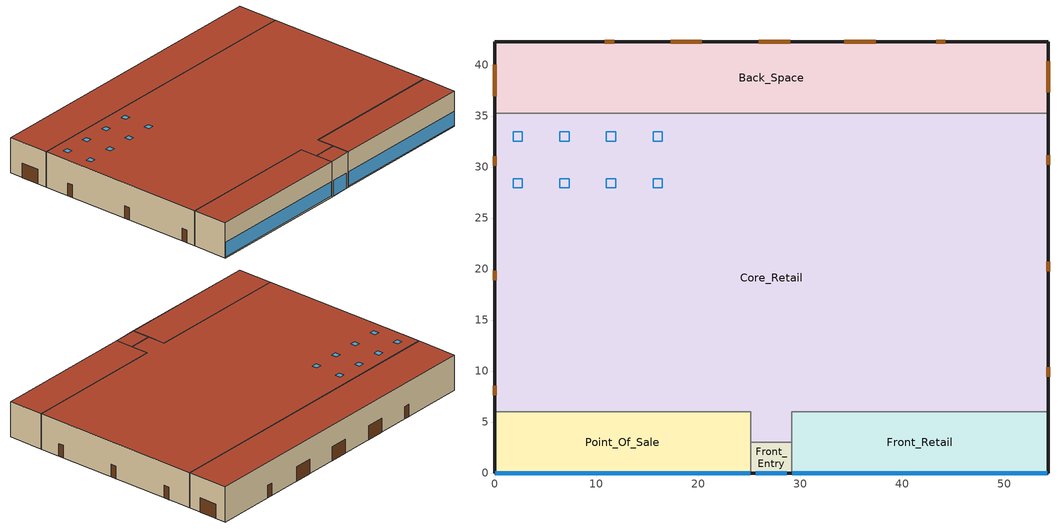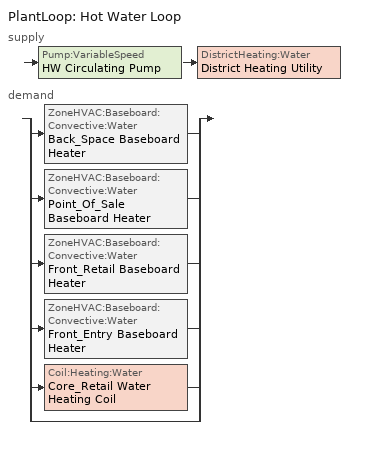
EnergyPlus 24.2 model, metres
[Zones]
Back_Space
 floor ground (Back_Space_Floor_Ffactor): 54.27,35.27 0,35.27 0,42.27 54.27,42.27 z0
 wall outside (nonres_ext_wall_grd): 54.27,35.27 54.27,42.27 0,42.27 0,35.27 z0:6.1
 wall to Core_Retail (int_wall): 0,35.27 54.27,35.27 z0:6.1
 door (Swinging Door_con): 44.21,42.27 43.3,42.27 / 11.75,42.27 10.83,42.27 z0:2.13
 door (Overhead Door_con): 54.27,37.32 54.27,40.36 / 37.36,42.27 34.31,42.27 / 28.98,42.27 25.93,42.27 / 20.31,42.27 17.26,42.27 / 0,40.01 0,36.96 z0:2.44
 roof outside (nonres_roof): 0,35.27 54.27,35.27 54.27,42.27 0,42.27 z6.1
Core_Retail
 floor ground (Core_Retail_Floor_Ffactor): 25.14,3 25.14,6 0,6 0,35.27 54.27,35.27 54.27,6 29.14,6 29.14,3 z0
 wall outside (nonres_ext_wall_grd): 0,35.27 0,6 / 54.27,6 54.27,35.27 z0:6.1
 wall to Front_Retail (int_wall): 29.14,3 29.14,6 54.27,6 z0:6.1
 wall to Point_Of_Sale (int_wall): 0,6 25.14,6 25.14,3 z0:6.1
 wall to Front_Entry (int_wall): 25.14,3 29.14,3 z0:6.1
 door (Swinging Door_con): 0,8.54 0,7.62 / 0,19.84 0,18.93 / 0,31.06 0,30.15 / 54.27,9.44 54.27,10.35 / 54.27,19.81 54.27,20.72 / 54.27,30.23 54.27,31.15 z0:2.13
 roof outside (nonres_roof): 25.14,6 25.14,3 29.14,3 29.14,6 54.27,6 54.27,35.27 0,35.27 0,6 z6.1
 skylight (NonresSkylight_U_0.69_SHGC_0.49): 16.46,28.87 15.54,28.87 15.54,27.95 16.46,27.95 z6.1; 2.74,28.87 1.83,28.87 1.83,27.95 2.74,27.95 z6.1; 7.32,28.87 6.4,28.87 6.4,27.95 7.32,27.95 z6.1; 11.89,28.87 10.97,28.87 10.97,27.95 11.89,27.95 z6.1; 11.89,33.44 10.97,33.44 10.97,32.53 11.89,32.53 z6.1; 2.74,33.44 1.83,33.44 1.83,32.53 2.74,32.53 z6.1; 16.46,33.44 15.54,33.44 15.54,32.53 16.46,32.53 z6.1; 7.32,33.44 6.4,33.44 6.4,32.53 7.32,32.53 z6.1
Point_Of_Sale
 floor ground (Point_Of_Sale_Floor_Ffactor): 0,0 0,6 25.14,6 25.14,0 z0
 wall outside (nonres_ext_wall_grd): 0,6 0,0 25.14,0 z0:6.1
 wall to Front_Entry (int_wall): 25.14,0 25.14,3 z0:6.1
 window (NonresWindow_U_0.57_SHGC_0.39): 0.05,0 25.09,0 z0.23:2.66
 roof outside (nonres_roof): 0,6 0,0 25.14,0 25.14,6 z6.1
Front_Retail
 floor ground (Front_Retail_Floor_Ffactor): 54.27,0 29.14,0 29.14,6 54.27,6 z0
 wall outside (nonres_ext_wall_grd): 29.14,0 54.27,0 54.27,6 z0:6.1
 wall to Front_Entry (int_wall): 29.14,3 29.14,0 z0:6.1
 window (NonresWindow_U_0.57_SHGC_0.39): 29.19,0 54.22,0 z0.23:2.66
 roof outside (nonres_roof): 29.14,0 54.27,0 54.27,6 29.14,6 z6.1
Front_Entry
 floor ground (Front_Entry_Floor_Ffactor): 25.14,0 25.14,3 29.14,3 29.14,0 z0
 wall outside (nonres_ext_wall_grd): 25.14,0 29.14,0 z0:6.1
 window (NonresWindow_U_0.57_SHGC_0.39): 25.64,0 28.64,0 z0.05:2.66
 roof outside (nonres_roof): 25.14,3 25.14,0 29.14,0 29.14,3 z6.1
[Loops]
PlantLoop 'Hot Water Loop'
 supply: Pump:VariableSpeed 'HW Circulating Pump' > DistrictHeating:Water 'District Heating Utility'
 demand: split
  | ZoneHVAC:Baseboard:Convective:Water 'Back_Space Baseboard Heater'
  | ZoneHVAC:Baseboard:Convective:Water 'Point_Of_Sale Baseboard Heater'
  | ZoneHVAC:Baseboard:Convective:Water 'Front_Retail Baseboard Heater'
  | ZoneHVAC:Baseboard:Convective:Water 'Front_Entry Baseboard Heater'
  | Coil:Heating:Water 'Core_Retail Water Heating Coil'
  | bypass
[Building]
RetailStandalone: North Axis {deg}=0; Terrain=City; Loads Convergence Tolerance Value {W}=0.04; Temperature Convergence Tolerance Value {deltaC}=0.2; Solar Distribution=FullInteriorAndExterior; Maximum Number of Warmup Days=25; Minimum Number of Warmup Days=6
[Site:Location]
Vasteras: Latitude {deg}=59.589; Longitude {deg}=16.634; Time Zone {hr}=1; Elevation {m}=6.4
[SizingPeriod:DesignDay] Day of Month=21; Dry-Bulb Temperature Range Modifier Type=DefaultMultipliers; Humidity Condition Type=Wetbulb; Barometric Pressure {Pa}=101245; Rain Indicator=No; Snow Indicator=No; Daylight Saving Time Indicator=No
Name | Month | Day Type | Maximum Dry-Bulb Temperature {C} | Daily Dry-Bulb Temperature Range {deltaC} | Wetbulb or DewPoint at Maximum Dry-Bulb {C} | Wind Speed {m/s} | Wind Direction {deg} | Solar Model Indicator | Sky Clearness | ASHRAE Clear Sky Optical Depth for Beam Irradiance (taub) | ASHRAE Clear Sky Optical Depth for Diffuse Irradiance (taud)
Vasteras Ann Htg 99.6% Condns DB | 1 | WinterDesignDay | -18.1 | 0 | -18.1 | 3.6 | 270 | ASHRAEClearSky | 0
Vasteras Ann Clg 0.4% Condns DB=>MWB | 7 | SummerDesignDay | 27.2 | 10 | 17.8 | 4.1 | 200 | ASHRAETau |  | 0.404 | 2.226
[Site:GroundTemperature:FCfactorMethod]
January Ground Temperature {C}=-0.54; February Ground Temperature {C}=-1.31; March Ground Temperature {C}=0.06; April Ground Temperature {C}=2.21; May Ground Temperature {C}=7.82; June Ground Temperature {C}=12.16; July Ground Temperature {C}=15.08; August Ground Temperature {C}=15.97; September Ground Temperature {C}=14.46; October Ground Temperature {C}=11.09; November Ground Temperature {C}=6.59; December Ground Temperature {C}=2.42
[Site:WaterMainsTemperature]
Calculation Method=CORRELATION; Annual Average Outdoor Air Temperature {C}=6.9; Maximum Difference In Monthly Average Outdoor Air Temperatures {deltaC}=19.9
[Material]
Name | Roughness | Thickness {m} | Conductivity {W/m-K} | Density {kg/m3} | Specific Heat {J/kg-K} | Thermal Absorptance | Solar Absorptance | Visible Absorptance
Std Wood 6inch | MediumSmooth | 0.15 | 0.12 | 540 | 1210 | 0.9 | 0.7 | 0.7
F07 25mm stucco | Smooth | 0.0254 | 0.72 | 1856 | 840 | 0.9 | 0.7 | 0.7
F08 Metal surface | Smooth | 0.0008 | 45.28 | 7824 | 500
F13 Built-up roofing | Rough | 0.0095 | 0.16 | 1120 | 1460 | 0.9 | 0.7
G01 13mm gypsum board | Smooth | 0.0127 | 0.16 | 800 | 1090 | 0.9 | 0.7 | 0.5
G01 16mm gypsum board | MediumSmooth | 0.0159 | 0.16 | 800 | 1090
[Material:NoMass] Thermal Absorptance=0.9; Solar Absorptance=0.7; Visible Absorptance=0.7
Name | Roughness | Thermal Resistance {m2-K/W}
Opaque Door panel_con | MediumRough | 0.101886
Overhead Door_con Panel | MediumRough | 0.20252
Nonres_Roof_Insulation | MediumSmooth | 2.59864
Nonres_Exterior_Wall_Insulation_grd | MediumSmooth | 1.71283
[WindowMaterial:SimpleGlazingSystem]
Name | U-Factor {W/m2-K} | Solar Heat Gain Coefficient | Visible Transmittance
Nonres Window Glazing Layer | 3.23661 | 0.39 | 0.429
Nonres Skylight Glazing Layer | 3.918 | 0.49 | 0.49
[Construction]
Swinging Door_con: Opaque Door panel_con
Overhead Door_con: Overhead Door_con Panel
InteriorFurnishings: Std Wood 6inch
int_wall: G01 13mm gypsum board, G01 13mm gypsum board
nonres_roof: F13 Built-up roofing, Nonres_Roof_Insulation, F08 Metal surface
NonresWindow_U_0.57_SHGC_0.39: Nonres Window Glazing Layer
NonresSkylight_U_0.69_SHGC_0.49: Nonres Skylight Glazing Layer
nonres_ext_wall_grd: F07 25mm stucco, G01 16mm gypsum board, Nonres_Exterior_Wall_Insulation_grd, G01 16mm gypsum board
[Construction:FfactorGroundFloor] F-Factor {W/m-K}=1.26363
Name | Area {m2} | PerimeterExposed {m}
Back_Space_Floor_Ffactor | 379.89 | 68.27
Core_Retail_Floor_Ffactor | 1600.48 | 58.54
Point_Of_Sale_Floor_Ffactor; Front_Retail_Floor_Ffactor | 150.81 | 31.135
Front_Entry_Floor_Ffactor | 12 | 4
[Zone] Type=1; Multiplier=1; Ceiling Height {m}=-9999; Floor Area {m2}=autocalculate; Part of Total Floor Area=Yes
Name | Volume {m3}
Back_Space | 2317.33
Core_Retail | 9762.95
Point_Of_Sale; Front_Retail | 919.941
Front_Entry | 73.2
[InternalMass] Construction=InteriorFurnishings
Name | Zone or ZoneList | Surface Area {m2}
Back_Space_InternalMass_1 | Back_Space | 759.78
Core_Retail_InternalMass_1 | Core_Retail | 3200.97
Point_Of_Sale_InternalMass_1 | Point_Of_Sale | 301.62
Front_Retail_InternalMass_1 | Front_Retail | 301.62
Front_Entry_InternalMass_1 | Front_Entry | 24
[People] Number of People Schedule=BLDG_OCC_SCH; Fraction Radiant=0.3; Sensible Heat Fraction=AUTOCALCULATE; Activity Level Schedule=ACTIVITY_SCH; Enable ASHRAE 55 Comfort Warnings=No; Mean Radiant Temperature Calculation Type=EnclosureAveraged; Work Efficiency Schedule=WORK_EFF_SCH; Clothing Insulation Calculation Method=ClothingInsulationSchedule; Clothing Insulation Schedule=CLOTHING_SCH; Air Velocity Schedule=AIR_VELO_SCH; Thermal Comfort Model 1 Type=FANGER
Name | Zone or ZoneList or Space or SpaceList | Number of People Calculation Method | Floor Area per Person {m2/person} | Number of People
Back_Space | Back_Space | Area/Person | 46.452
Core_Retail | Core_Retail | Area/Person | 6.193
Point_Of_Sale | Point_Of_Sale | Area/Person | 6.193
Front_Retail | Front_Retail | Area/Person | 6.193
Front_Entry | Front_Entry | People |  | 1.938
[Lights] Design Level Calculation Method=Watts/Area; Return Air Fraction=0; Fraction Radiant=0.7; Fraction Visible=0.2; Fraction Replaceable=1; Return Air Fraction Calculated from Plenum Temperature=No
Name | Zone or ZoneList or Space or SpaceList | Schedule | Watts per Floor Area {W/m2}
Back_Space_Lights | Back_Space | ltg_sch_back | 9.02708
Core_Retail_Lights | Core_Retail | ltg_sch_core | 18.29863
Point_Of_Sale_Lights | Point_Of_Sale | ltg_sch_sale | 18.29863
Front_Retail_Lights | Front_Retail | ltg_sch_front | 18.29863
Front_Entry_Lights | Front_Entry | ltg_sch_entry | 10.97918
[ElectricEquipment] Schedule=BLDG_EQUIP_SCH; Design Level Calculation Method=EquipmentLevel; Fraction Latent=0; Fraction Radiant=0.5; Fraction Lost=0
Name | Zone or ZoneList or Space or SpaceList | Design Level {W}
Back_Space_MiscPlug_Equip | Back_Space | 3065.71
Core_Retail_MiscPlug_Equip | Core_Retail | 5169.56
Point_Of_Sale_MiscPlug_Equip | Point_Of_Sale | 3245.43
Front_Retail_MiscPlug_Equip | Front_Retail | 487.1163
[ZoneInfiltration:DesignFlowRate] Temperature Term Coefficient=0; Velocity Squared Term Coefficient=0
Name | Zone or ZoneList or Space or SpaceList | Schedule | Design Flow Rate Calculation Method | Flow Rate per Exterior Surface Area {m3/s-m2} | Constant Term Coefficient | Velocity Term Coefficient | Design Flow Rate {m3/s}
Back_Space_Infiltration | Back_Space | INFIL_SCH | Flow/ExteriorWallArea | 0.000569572 | 0 | 0.224
Core_Retail_Infiltration | Core_Retail | INFIL_SCH | Flow/ExteriorWallArea | 0.000569572 | 0 | 0.224
Point_Of_Sale_Infiltration | Point_Of_Sale | INFIL_SCH | Flow/ExteriorWallArea | 0.000569572 | 0 | 0.224
Front_Retail_Infiltration | Front_Retail | INFIL_SCH | Flow/ExteriorWallArea | 0.000569572 | 0 | 0.224
Front_Entry_Infiltration | Front_Entry | INFIL_SCH | Flow/ExteriorWallArea | 0.000569572 | 0 | 0.224
Front_Entry_Door_Infiltration | Front_Entry | INFIL_Door_Opening_SCH | Flow/Zone |  | 1 | 0 | 0.937287
Back_Space ERV Balance | Back_Space | ALWAYS_ON | Flow/Zone |  | 1 | 0 | 0.022
Core_Retail ERV Balance | Core_Retail | ALWAYS_ON | Flow/Zone |  | 1 | 0 | 0.17
Point_Of_Sale ERV Balance | Point_Of_Sale | ALWAYS_ON | Flow/Zone |  | 1 | 0 | 0.016
Front_Retail ERV Balance | Front_Retail | ALWAYS_ON | Flow/Zone |  | 1 | 0 | 0.016
Front_Entry ERV Balance | Front_Entry | ALWAYS_ON | Flow/Zone |  | 1 | 0 | 0.001
[Exterior:Lights]
Exterior_Lights: Schedule=Exterior_Lgt_ALWAYS_ON; Design Level {W}=7996.55; Control Option=AstronomicalClock
[DesignSpecification:OutdoorAir] Outdoor Air Method=Flow/Area
Name | Outdoor Air Flow per Zone Floor Area {m3/s-m2}
SZ DSOA Back_Space | 0.000609599
SZ DSOA Core_Retail; SZ DSOA Point_Of_Sale; SZ DSOA Front_Retail; SZ DSOA Front_Entry | 0.0011811
[Sizing:Zone] Zone Cooling Design Supply Air Humidity Ratio {kgWater/kgDryAir}=0.0085; Zone Heating Design Supply Air Humidity Ratio {kgWater/kgDryAir}=0.008; Cooling Minimum Air Flow Fraction=0; Heating Design Air Flow Method=DesignDay; Heating Design Air Flow Rate {m3/s}=0; Zone Load Sizing Method=Sensible Load Only No Latent Load; Zone Latent Cooling Design Supply Air Humidity Ratio Input Method=HumidityRatioDifference; Zone Cooling Design Supply Air Humidity Ratio Difference {kgWater/kgDryAir}=0.005; Zone Latent Heating Design Supply Air Humidity Ratio Input Method=HumidityRatioDifference; Zone Humidification Design Supply Air Humidity Ratio Difference {kgWater/kgDryAir}=0.005
Name | Zone Cooling Design Supply Air Temperature Input Method | Zone Cooling Design Supply Air Temperature {C} | Zone Heating Design Supply Air Temperature Input Method | Zone Heating Design Supply Air Temperature {C} | Design Specification Outdoor Air Object | Cooling Design Air Flow Method | Cooling Design Air Flow Rate {m3/s} | Zone Cooling Design Supply Air Temperature Difference {deltaC} | Zone Heating Design Supply Air Temperature Difference {deltaC} | Zone Cooling Sizing Factor | Cooling Minimum Air Flow per Zone Floor Area {m3/s-m2} | Cooling Minimum Air Flow {m3/s}
Back_Space | SupplyAirTemperature | 12.7789 | SupplyAirTemperature | 32.2211 | SZ DSOA Back_Space | DesignDay | 0
Core_Retail | SupplyAirTemperature | 12.7789 | SupplyAirTemperature | 32.2211 | SZ DSOA Core_Retail | DesignDay | 0
Point_Of_Sale | SupplyAirTemperature | 12.7789 | SupplyAirTemperature | 32.2211 | SZ DSOA Point_Of_Sale | DesignDay | 0
Front_Retail | SupplyAirTemperature | 12.7789 | SupplyAirTemperature | 32.2211 | SZ DSOA Front_Retail | DesignDay | 0
Front_Entry | TemperatureDifference | 27 | TemperatureDifference | 27.1111 | SZ DSOA Front_Entry | Flow/Zone | 0.0001 | 0.1 | 5 | 0.0001 | 0.0001 | 0.0001
[Sizing:Plant]
Hot Water Loop: Loop Type=Heating; Design Loop Exit Temperature {C}=82; Loop Design Temperature Difference {deltaC}=11; Sizing Option=NonCoincident; Zone Timesteps in Averaging Window=1
[ZoneControl:Thermostat]
Name | Zone or ZoneList | Control Type Schedule | Control 1
Back_Space Thermostat | Back_Space | Dual Zone Control Type Sched | Back_Space Dual SP Control
Core_Retail Thermostat | Core_Retail | Dual Zone Control Type Sched | Core_Retail Dual SP Control
Point_Of_Sale Thermostat | Point_Of_Sale | Dual Zone Control Type Sched | Point_Of_Sale Dual SP Control
Front_Retail Thermostat | Front_Retail | Dual Zone Control Type Sched | Front_Retail Dual SP Control
Front_Entry Thermostat | Front_Entry | Single_Htg_Control_Type_Sched | Front_Entry Heating SP
[ThermostatSetpoint:SingleHeating]
Front_Entry Heating SP: Setpoint Temperature Schedule=HTGSETP_SCH_FrontEntry_STD2013
[ThermostatSetpoint:DualSetpoint]
Name | Heating Setpoint Temperature Schedule | Cooling Setpoint Temperature Schedule
Back_Space Dual SP Control; Point_Of_Sale Dual SP Control; Front_Retail Dual SP Control | HTGSETP_SCH_NO_OPTIMUM | CLGSETP_SCH_NO_SETBACK
Core_Retail Dual SP Control | HTGSETP_SCH_YES_OPTIMUM | CLGSETP_SCH_YES_OPTIMUM
[ZoneHVAC:EnergyRecoveryVentilator] Availability Schedule=HVACOperationSchd
Name | Heat Exchanger | Supply Air Flow Rate {m3/s} | Exhaust Air Flow Rate {m3/s} | Supply Air Fan | Exhaust Air Fan | Ventilation Rate per Unit Floor Area {m3/s-m2}
Back_Space_Ventilation | Back_Space_ERV_HX | 0.256 | 0.256 | Back_Space_Supply_Fan | Back_Space_Exhaust_Fan | 0.0006096
Core_Retail_Ventilation | Core_Retail_ERV_HX | 2.086 | 2.086 | Core_Retail_Supply_Fan | Core_Retail_Exhaust_Fan | 0.0011811
Point_Of_Sale_Ventilation | Point_Of_Sale_ERV_HX | 0.197 | 0.197 | Point_Of_Sale_Supply_Fan | Point_Of_Sale_Exhaust_Fan | 0.0011811
Front_Retail_Ventilation | Front_Retail_ERV_HX | 0.197 | 0.197 | Front_Retail_Supply_Fan | Front_Retail_Exhaust_Fan | 0.0011811
Front_Entry_Ventilation | Front_Entry_ERV_HX | 0.016 | 0.016 | Front_Entry_Supply_Fan | Front_Entry_Exhaust_Fan | 0.0011811
[ZoneHVAC:UnitHeater]
Core_Retail Unit Heater: Availability Schedule=HVACOperationSchd; Supply Air Fan=Core_Retail UnitHeater Fan; Maximum Supply Air Flow Rate {m3/s}=autosize; Heating Coil=Core_Retail Water Heating Coil; Supply Air Fan Operation During No Heating=No; Maximum Hot Water or Steam Flow Rate {m3/s}=autosize; Minimum Hot Water or Steam Flow Rate {m3/s}=0; Heating Convergence Tolerance=0.001
[ZoneHVAC:Baseboard:Convective:Water] Availability Schedule=ALWAYS_ON; Heating Design Capacity Method=HeatingDesignCapacity; Heating Design Capacity {W}=autosize; Fraction of Autosized Heating Design Capacity=1; U-Factor Times Area Value {W/K}=autosize; Maximum Water Flow Rate {m3/s}=autosize; Convergence Tolerance=0.001
Back_Space Baseboard Heater; Point_Of_Sale Baseboard Heater; Front_Retail Baseboard Heater; Front_Entry Baseboard Heater
[Zone equipment]
Back_Space: Back_Space_Ventilation, Back_Space Baseboard Heater
Core_Retail: Core_Retail_Ventilation, Core_Retail Unit Heater
Point_Of_Sale: Point_Of_Sale_Ventilation, Point_Of_Sale Baseboard Heater
Front_Retail: Front_Retail_Ventilation, Front_Retail Baseboard Heater
Front_Entry: Front_Entry_Ventilation, Front_Entry Baseboard Heater
[Fan:SystemModel] Availability Schedule=HVACOperationSchd; Design Maximum Air Flow Rate {m3/s}=autosize; Speed Control Method=Discrete; Electric Power Minimum Flow Rate Fraction=0.2; Motor Efficiency=0.65; Motor In Air Stream Fraction=1; Design Electric Power Consumption {W}=autosize; Design Power Sizing Method=TotalEfficiencyAndPressure; Fan Total Efficiency=0.7
Name | Design Pressure Rise {Pa}
Back_Space_Supply_Fan; Core_Retail_Supply_Fan; Point_Of_Sale_Supply_Fan; Front_Retail_Supply_Fan; Front_Entry_Supply_Fan | 300
Back_Space_Exhaust_Fan; Core_Retail_Exhaust_Fan; Point_Of_Sale_Exhaust_Fan; Front_Retail_Exhaust_Fan; Front_Entry_Exhaust_Fan | 200
[Fan:OnOff]
Core_Retail UnitHeater Fan: Availability Schedule=HVACOperationSchd; Fan Total Efficiency=0.7; Pressure Rise {Pa}=75; Maximum Flow Rate {m3/s}=autosize; Motor Efficiency=0.9; Motor In Airstream Fraction=1
[Coil:Heating:Water]
Core_Retail Water Heating Coil: Availability Schedule=HVACOperationSchd; U-Factor Times Area Value {W/K}=autosize; Maximum Water Flow Rate {m3/s}=autosize; Performance Input Method=UFactorTimesAreaAndDesignWaterFlowRate; Rated Capacity {W}=autosize; Rated Inlet Water Temperature {C}=82.2; Rated Inlet Air Temperature {C}=16.6; Rated Outlet Water Temperature {C}=71.1; Rated Outlet Air Temperature {C}=32.2; Rated Ratio for Air and Water Convection=0.5
[HeatExchanger:AirToAir:SensibleAndLatent] Availability Schedule=ALWAYS_ON; Sensible Effectiveness at 100% Heating Air Flow=0.6; Latent Effectiveness at 100% Heating Air Flow=0.55; Sensible Effectiveness at 100% Cooling Air Flow=0.65; Latent Effectiveness at 100% Cooling Air Flow=0.6; Nominal Electric Power {W}=0; Supply Air Outlet Temperature Control=No; Heat Exchanger Type=Plate; Frost Control Type=MinimumExhaustTemperature; Threshold Temperature {C}=2; Initial Defrost Time Fraction=0.083; Rate of Defrost Time Fraction Increase {1/K}=0.012
Name | Nominal Supply Air Flow Rate {m3/s}
Back_Space_ERV_HX | 0.256
Core_Retail_ERV_HX | 2.086
Point_Of_Sale_ERV_HX; Front_Retail_ERV_HX | 0.197
Front_Entry_ERV_HX | 0.016
[Pump:VariableSpeed]
HW Circulating Pump: Design Maximum Flow Rate {m3/s}=autosize; Design Pump Head {Pa}=179352; Design Power Consumption {W}=autosize; Motor Efficiency=0.9; Fraction of Motor Inefficiencies to Fluid Stream=0; Coefficient 1 of the Part Load Performance Curve=0; Coefficient 2 of the Part Load Performance Curve=1; Coefficient 3 of the Part Load Performance Curve=0; Coefficient 4 of the Part Load Performance Curve=0; Design Minimum Flow Rate {m3/s}=autosize; Pump Control Type=Intermittent; Design Power Sizing Method=PowerPerFlowPerPressure; Design Electric Power per Unit Flow Rate {W/(m3/s)}=348701.1; Design Shaft Power per Unit Flow Rate per Unit Head {W/((m3/s)-Pa)}=1.28205
[DistrictHeating:Water]
District Heating Utility: Nominal Capacity {W}=autosize
[WaterHeater:Mixed]
SWHSys1 Water Heater: Tank Volume {m3}=0.151416; Setpoint Temperature Schedule=Hot Water Setpoint Temp Schedule; Deadband Temperature Difference {deltaC}=0.1; Maximum Temperature Limit {C}=85; Heater Control Type=Cycle; Heater Maximum Capacity {W}=11722.8; Heater Minimum Capacity {W}=0; Heater Fuel Type=Electricity; Heater Thermal Efficiency=1; Off Cycle Parasitic Fuel Consumption Rate {W}=0; Off Cycle Parasitic Fuel Type=Electricity; Off Cycle Parasitic Heat Fraction to Tank=0; On Cycle Parasitic Fuel Consumption Rate {W}=0; On Cycle Parasitic Fuel Type=Electricity; Ambient Temperature Indicator=Zone; Ambient Temperature Zone=Back_Space; Off Cycle Loss Coefficient to Ambient Temperature {W/K}=1.11925; On Cycle Loss Coefficient to Ambient Temperature {W/K}=1.11925; Peak Use Flow Rate {m3/s}=1.89e-05; Use Flow Rate Fraction Schedule=BLDG_SWH_SCH
[PlantLoop]
Hot Water Loop: Fluid Type=Water; Plant Equipment Operation Scheme=Hot Water Loop Operation; Maximum Loop Temperature {C}=100; Minimum Loop Temperature {C}=10; Maximum Loop Flow Rate {m3/s}=autosize; Plant Loop Volume {m3}=autocalculate; Load Distribution Scheme=SequentialLoad; Plant Loop Demand Calculation Scheme=SingleSetpoint; Common Pipe Simulation=None; Pressure Simulation Type=None; Loop Circulation Time {minutes}=2
[PlantEquipmentList]
Hot Water Loop Equipment: District Heating Utility
[PlantEquipmentOperation:HeatingLoad]
Dist Htg Operation: Load Range 1 Lower Limit {W}=0; Load Range 1 Upper Limit {W}=10000000; Range 1 Equipment List=Hot Water Loop Equipment
[PlantEquipmentOperationSchemes]
Hot Water Loop Operation: Control Scheme 1=Dist Htg Operation; Control Scheme 1 Schedule=ALWAYS_ON
[EnergyManagementSystem:Sensor]
Name | Output:Variable or Output:Meter Index Key | Output:Variable or Output:Meter
CoreRetail_Tzone | Core_Retail | Zone Mean Air Temperature
CoreRetail_TsetHtg | Core_Retail | Zone Thermostat Heating Setpoint Temperature
CoreRetail_HeatLoadRate | Core_Retail | Zone Predicted Sensible Load to Heating Setpoint Heat Transfer Rate
HWSupply_Tnode | HW Supply Outlet Node | System Node Temperature
FaultEnable_SC | StuckClosed_Fault_Schedule | Schedule Value
FaultEnable_SO | StuckOpen_Fault_Schedule | Schedule Value
CoreRetail_Coil_Mdot | Core_Retail HW Inlet Node | System Node Mass Flow Rate
BldgOcc | BLDG_OCC_SCH | Schedule Value
[EnergyManagementSystem:Actuator]
Name | Actuated Component Unique | Actuated Component Type | Actuated Component Control Type | Control Type
Act_HWLoop_SPM_Schedule | HW-Loop-Temp-Schedule | Schedule:Compact | Schedule Value
Act_CoreRetail_CoilIn_MdotMax | Core_Retail HW Inlet Node | System Node Setpoint |  | Mass Flow Rate Maximum Available Setpoint
[EnergyManagementSystem:ProgramCallingManager]
FaultInjection_Manager: InsideHVACSystemIterationLoop; FaultInjection_Program
Init_EMS_Globals_Manager: BeginNewEnvironment; Init_EMS_Globals
Track_Coil_Max: InsideHVACSystemIterationLoop; Update_Coil_MdotMax
[EnergyManagementSystem:Program]
FaultInjection_Program: IF (FaultEnable_SC > 0.5); SET Act_CoreRetail_CoilIn_MdotMax = 0.594050002; ELSE; SET Act_CoreRetail_CoilIn_MdotMax = Null; ENDIF
Init_EMS_Globals: SET UH_MdotMax_Observed = 0.0; SET FaultDetected = 0.0; SET FaultType = 0.0
Update_Coil_MdotMax: IF (CoreRetail_Coil_Mdot > UH_MdotMax_Observed); SET UH_MdotMax_Observed = CoreRetail_Coil_Mdot; ENDIF
[EnergyManagementSystem:GlobalVariable]
TempErrorAbs
CompensationState
FaultDetected
CurrentSetpoint
FaultType
DesignMaxMassFlow
UH_MdotMax_Observed
FlowRatio
FDDC_Initialized
[EnergyManagementSystem:OutputVariable] Type of Data in Variable=Averaged; Update Frequency=SystemTimestep
Name | EMS Variable
EMS Fault Flag | FaultDetected
EMS Fault Type | FaultType
[EnergyManagementSystem:TrendVariable]
Name | EMS Variable | Number of Timesteps to be Logged
Trend_TempErrorAbs | TempErrorAbs | 12
Trend_FaultDetected | FaultDetected | 1
Trend_FlowRatio | FlowRatio | 12
[SetpointManager:Scheduled]
HW Loop Setpoint Manager: Control Variable=Temperature; Schedule=HW-Loop-Temp-Schedule; Setpoint Node or NodeList=HW Supply Outlet Node
[Schedule:Compact]
ltg_sch_entry; ltg_sch_core; ltg_sch_back; ltg_sch_sale; ltg_sch_front: Through: 12/31, For: SummerDesignDay, Until: 24:00, 1, For: WinterDesignDay, Until: 24:00, 0, For: Weekdays, Until: 7:00, 0.05, Until: 8:00, 0.2, Until: 9:00, 0.4, Until: 18:00, 0.9, Until: 21:00, 0.5, Until: 22:00, 0.2, Until: 24:00, 0.05, For: Saturday, Until: 7:00, 0.05, Until: 8:00, 0.1, Until: 9:00, 0.3, Until: 10:00, 0.6, Until: 18:00, 0.9, Until: 19:00, 0.5, Until: 21:00, 0.3, Until: 22:00, 0.1, Until: 24:00, 0.05, For: AllOtherDays, Until: 9:00, 0.05, Until: 10:00, 0.1, Until: 12:00, 0.4, Until: 17:00, 0.6, Until: 18:00, 0.4, Until: 19:00, 0.2, Until: 24:00, 0.05
BLDG_OCC_SCH: Through: 12/31, For: Weekdays, Until: 07:00, 0, Until: 08:00, 0.1, Until: 09:00, 0.2, Until: 11:00, 0.5, Until: 15:00, 0.7, Until: 16:00, 0.8, Until: 17:00, 0.7, Until: 19:00, 0.5, Until: 21:00, 0.3, Until: 24:00, 0, For: SummerDesignDay, Until: 24:00, 1, For: Saturday, Until: 07:00, 0, Until: 08:00, 0.1, Until: 09:00, 0.2, Until: 10:00, 0.5, Until: 11:00, 0.6, Until: 17:00, 0.8, Until: 18:00, 0.6, Until: 21:00, 0.2, Until: 22:00, 0.1, Until: 24:00, 0, For: WinterDesignDay, Until: 24:00, 0, For: Sunday Holidays AllOtherDays, Until: 09:00, 0, Until: 10:00, 0.1, Until: 12:00, 0.2, Until: 17:00, 0.4, Until: 18:00, 0.2, Until: 19:00, 0.1, Until: 24:00, 0
BLDG_EQUIP_SCH: Through: 12/31, For: Weekdays, Until: 07:00, 0.197373, Until: 08:00, 0.39888, Until: 09:00, 0.59832, Until: 19:00, 0.897481, Until: 20:00, 0.698041, Until: 21:00, 0.698041, Until: 22:00, 0.197373, Until: 24:00, 0.197373, For: Saturday, Until: 07:00, 0.148029, Until: 08:00, 0.29916, Until: 09:00, 0.4986, Until: 10:00, 0.797761, Until: 18:00, 0.897481, Until: 19:00, 0.698041, Until: 21:00, 0.4986, Until: 22:00, 0.29916, Until: 24:00, 0.148029, For: SummerDesignDay, Until: 24:00, 1, For: WinterDesignDay, Until: 24:00, 0, For: Sunday Holidays AllOtherDays, Until: 09:00, 0.148029, Until: 10:00, 0.29916, Until: 12:00, 0.59832, Until: 17:00, 0.797761, Until: 18:00, 0.59832, Until: 19:00, 0.39888, Until: 24:00, 0.148029
INFIL_SCH; ALWAYS_ON; Exterior_Lgt_ALWAYS_ON; Single_Htg_Control_Type_Sched: Through: 12/31, For: AllDays, Until: 24:00, 1
INFIL_Door_Opening_SCH: Through: 12/31, For: AllDays, Until: 08:00, 0, Until: 12:00, 0.131, Until: 18:00, 1, Until: 20:00, 0.131, Until: 24:00, 0
BLDG_SWH_SCH: Through: 12/31, For: Weekdays SummerDesignDay, Until: 01:00, 0, Until: 03:00, 0, Until: 07:00, 0, Until: 08:00, 0.15, Until: 09:00, 0.23, Until: 10:00, 0.32, Until: 11:00, 0.41, Until: 12:00, 0.57, Until: 13:00, 0.62, Until: 14:00, 0.61, Until: 15:00, 0.5, Until: 16:00, 0.45, Until: 17:00, 0.46, Until: 18:00, 0.47, Until: 19:00, 0.42, Until: 20:00, 0.34, Until: 21:00, 0.33, Until: 22:00, 0, Until: 23:00, 0, Until: 24:00, 0, For: Saturday WinterDesignDay, Until: 01:00, 0, Until: 02:00, 0, Until: 03:00, 0, Until: 06:00, 0, Until: 07:00, 0, Until: 08:00, 0.2, Until: 09:00, 0.24, Until: 10:00, 0.27, Until: 11:00, 0.42, Until: 12:00, 0.54, Until: 13:00, 0.59, Until: 14:00, 0.6, Until: 15:00, 0.49, Until: 16:00, 0.48, Until: 17:00, 0.47, Until: 18:00, 0.46, Until: 19:00, 0.44, Until: 20:00, 0.36, Until: 21:00, 0.29, Until: 22:00, 0.22, Until: 23:00, 0, Until: 24:00, 0, For: Sunday Holidays AllOtherDays, Until: 03:00, 0, Until: 06:00, 0, Until: 07:00, 0, Until: 08:00, 0, Until: 09:00, 0, Until: 10:00, 0.14, Until: 11:00, 0.29, Until: 12:00, 0.31, Until: 14:00, 0.36, Until: 15:00, 0.34, Until: 16:00, 0.35, Until: 17:00, 0.37, Until: 18:00, 0.34, Until: 19:00, 0.25, Until: 20:00, 0, Until: 21:00, 0, Until: 22:00, 0, Until: 23:00, 0, Until: 24:00, 0
Hot Water Setpoint Temp Schedule: THROUGH: 12/31, FOR: AllDays, UNTIL: 24:00, 60
HVACOperationSchd: Through: 12/31, For: Weekdays SummerDesignDay, Until: 06:00, 0, Until: 21:00, 1, Until: 24:00, 0, For: Saturday WinterDesignDay, Until: 06:00, 0, Until: 22:00, 1, Until: 24:00, 0, For: Sunday Holidays AllOtherDays, Until: 08:00, 0, Until: 19:00, 1, Until: 24:00, 0
HTGSETP_SCH_YES_OPTIMUM: Through: 12/31, For: WinterDesignDay, Until: 06:00, 15.56, Until: 07:00, 18.33, Until: 21:00, 22, Until: 24:00, 15.56, For: Weekdays, Until: 04:00, 15.56, Until: 05:30, 18.33, Until: 07:00, 22, Until: 21:00, 22, Until: 24:00, 15.56, For: SummerDesignDay, Until: 24:00, 15.56, For: Saturday, Until: 05:00, 15.56, Until: 06:00, 17.8, Until: 07:00, 20, Until: 22:00, 22, Until: 24:00, 15.56, For: Sunday Holidays AllOtherDays, Until: 07:00, 15.56, Until: 08:00, 17.8, Until: 09:00, 20, Until: 19:00, 22, Until: 24:00, 15.56
HTGSETP_SCH_NO_OPTIMUM: Through: 12/31, For: WinterDesignDay, Until: 06:00, 15.56, Until: 07:00, 18.33, Until: 21:00, 22, Until: 24:00, 15.56, For: Weekdays, Until: 04:00, 15.56, Until: 06:00, 22, Until: 07:00, 22, Until: 21:00, 22, Until: 24:00, 15.56, For SummerDesignDay, Until: 24:00, 15.56, For: Saturday, Until: 04:00, 15.56, Until: 06:00, 22, Until: 07:00, 22, Until: 22:00, 22, Until: 24:00, 15.56, For: Sunday Holidays AllOtherDays, Until: 05:00, 15.56, Until: 08:00, 22, Until: 09:00, 22, Until: 19:00, 22, Until: 24:00, 15.56
HTGSETP_SCH_FrontEntry_STD2013: Through: 12/31, For: WinterDesignDay, Until: 06:00, 15.56, Until: 07:00, 16, Until: 21:00, 16, Until: 24:00, 15.56, For: Weekdays, Until: 06:00, 15.56, Until: 07:00, 16, Until: 21:00, 16, Until: 24:00, 15.56, For SummerDesignDay, Until: 24:00, 15.56, For: Saturday, Until: 06:00, 15.56, Until: 07:00, 16, Until: 22:00, 16, Until: 24:00, 15.56, For: Sunday Holidays AllOtherDays, Until:  8:00, 15.56, Until:  9:00, 16, Until: 19:00, 16, Until: 24:00, 15.56
CLGSETP_SCH_YES_OPTIMUM: Through: 12/31, For: SummerDesignDay, Until: 06:00, 29.44, Until: 07:00, 26.67, Until: 21:00, 23.89, Until: 24:00, 29.44, For: Weekdays, Until: 05:00, 29.44, Until: 06:00, 27.8, Until: 07:00, 25.6, Until: 21:00, 23.89, Until: 24:00, 29.44, For: Saturday, Until: 05:00, 29.44, Until: 06:00, 27.8, Until: 07:00, 25.6, Until: 22:00, 23.89, Until: 24:00, 29.44, For WinterDesignDay, Until: 24:00, 29.44, For: Sunday Holidays AllOtherDays, Until: 07:00, 29.44, Until: 08:00, 27.8, Until: 09:00, 25.6, Until: 19:00, 23.89, Until: 24:00, 29.44
CLGSETP_SCH_NO_SETBACK: Through: 12/31, For: SummerDesignDay, Until: 06:00, 29.44, Until: 07:00, 26.67, Until: 21:00, 23.89, Until: 24:00, 29.44, For: Weekdays, Until: 05:00, 23.89, Until: 06:00, 23.89, Until: 07:00, 23.89, Until: 21:00, 23.89, Until: 24:00, 23.89, For: Saturday, Until: 05:00, 23.89, Until: 06:00, 23.89, Until: 07:00, 23.89, Until: 22:00, 23.89, Until: 24:00, 23.89, For WinterDesignDay, Until: 24:00, 29.44, For: Sunday Holidays AllOtherDays, Until: 07:00, 23.89, Until: 08:00, 23.89, Until: 09:00, 23.89, Until: 19:00, 23.89, Until: 24:00, 23.89
Dual Zone Control Type Sched: Through: 12/31, For: AllDays, Until: 24:00, 4
HW-Loop-Temp-Schedule: Through: 12/31, For: AllDays, Until: 24:00, 60
ACTIVITY_SCH: Through: 12/31, For: AllDays, Until: 24:00, 120
WORK_EFF_SCH; StuckOpen_Fault_Schedule: Through: 12/31, For: AllDays, Until: 24:00, 0
AIR_VELO_SCH: Through: 12/31, For: AllDays, Until: 24:00, 0.2
CLOTHING_SCH: Through: 04/30, For: AllDays, Until: 24:00, 1, Through: 09/30, For: AllDays, Until: 24:00, 0.5, Through: 12/31, For: AllDays, Until: 24:00, 1
StuckClosed_Fault_Schedule: Through: 01/14, For: AllDays, Until: 24:00, 0, Through: 01/16, For: AllDays, Until: 08:00, 0, Until: 17:00, 1, Until: 24:00, 0, Through: 12/31, For: AllDays, Until: 24:00, 0
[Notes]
MODEL MODIFICATION NOTE
This IDF file was originally generated as an ASHRAE 90.1-2022 baseline model for a
RetailStandalone building. The original HVAC system was composed of multiple
Packaged Single Zone Air Conditioners (PSZ-ACs) with gas furnaces and DX cooling.
The air-side plant was replaced for the hydronic fault-detection work:
the AirLoopHVAC and ZoneHVAC:PackagedSingleZoneAirConditioner objects are gone,
together with all mechanical cooling. Each zone is now heated by a
ZoneHVAC:Baseboard:Convective:Water unit fed from a PlantLoop with a
DistrictHeating:Water source. Each zone also carries a
ZoneHVAC:EnergyRecoveryVentilator, so ventilation stays decoupled from heating.
The DOE Prototype Building Models were developed by Pacific Northwest National Laboratory (PNNL), under contract with the
U.S. Department of Energy (DOE).  These prototype models are used to calculate alternative building performance factors
for use with the Standard 90.1 Performance Rating Method (Appendix G) using an updated approach described in the PNNL
Technical Support Document titled, "Commercial Building Prototypes Based on ANSI/ASHRAE/IES Standard 90.1 Appendix G
PRM". The basic building descriptions can be found in the Scorecards posted at www.energycodes.gov website. The recommended
citation of the prototype models are
PNNL 2024. Commercial Building Prototypes Based on ANSI/ASHRAE/IES Standard 90.1 Appendix G PRM.  Available at
http://www.energycodes.gov/sites/default/files/2024-06/Commercial_Prototypes_ASHRAE901-2019AppGPRM.pdf
DOE and PNNL. 2023. Commercial Prototype Building Models, Richland, WA, Pacific Northwest National Laboratory. Available
at https://www.energycodes.gov/development/commercial/prototype_models.
Detailed descriptions of the prototype model development and addenda modeling strategies can be found in the following  reports:
Maddox D.E., J. Zhang, Y. Xie, W. Xu, X. Liu, S. Wang, and M.I. Rosenberg. 2022. Energy and Energy Cost Savings Analysis of the 2021 IECC
for Commercial Buildings. PNNL-32816. Richland, WA: Pacific Northwest National Laboratory.
Zhang J., M.I. Rosenberg, J. Lerond, Y. Xie, C. Chandrasekharan Nambiar, Y. Chen, and R. Hart, et al. 2021. Energy Savings Analysis:
ANSI/ASHRAE/IES Standard 90.1-2019. PNNL-31488. Richland, WA: Pacific Northwest National Laboratory.
Zhang, J., Y. Chen, Y. Xie, M. Rosenberg, R. Hart. Energy and Energy Cost Savings Analysis of the 2018 IECC for Commercial Buildings.
2018. PNNL-28125. Richland, WA: Pacific Northwest National Laboratory.
DOE. 2017. Energy Savings Analysis: ANSI/ASHRAE/IES Standard 90.1-2016. Prepared by Athalye, R.A, M.A. Halverson, M.I. Rosenberg, B. Liu,
J. Zhang, R. Hart, V.V. Mendon, S. Goel, Y. Chen, Y. Xie, and M. Zhao, Richland, WA, Pacific Northwest National Laboratory. https://www.energycodes.gov/sites/default/files/documents/02202018_Standard_90.1-2016_Determination_TSD.pdf.
Zhang, J., Y. Xie, R.A. Athalye, J. Zhuge, M. Rosenberg, R. Hart, and B. Liu. Energy and Energy Cost Savings Analysis of the 2015 IECC
for Commercial Buildings. 2015. PNNL-24269 Rev. 1. Richland, WA: Pacific Northwest National
Laboratory. https://www.energycodes.gov/sites/default/files/documents/2015_IECC_Commercial_Analysis.pdf.
Halverson M.A., M.I. Rosenberg, W. Wang, J. Zhang, V.V. Mendon, R.A. Athalye, Y. Xie, R. Hart, S. Goel, 2014. ANSI/ASHRAE/IES Standard
90.1-2013 Determination of Energy Savings: Quantitative Analysis, PNNL-23479. Richland, WA: Pacific Northwest National Laboratory. https://www.energycodes.gov/sites/default/files/documents/901-2013_finalCommercialDeterminationQuantitativeAnalysis_TSD_0.pdf.
Goel S., R.A. Athalye, W. Wang, J. Zhang, M.I. Rosenberg, Y. Xie, and R. Hart, et al. 2014. Enhancements to ASHRAE Standard 90.1
Prototype Building Models. PNNL-23269. Richland, WA: Pacific Northwest National Laboratory. https://www.pnnl.gov/main/publications/external/technical_reports/PNNL-23269.pdf.
Zhang J., R.A. Athalye, R. Hart, M.I. Rosenberg, Y. Xie, S. Goel, and V.V. Mendon, et al. 2013. Energy and Energy Cost Savings Analysis
of the IECC for Commercial Buildings. PNNL-22760. Richland, WA: Pacific Northwest National Laboratory. http://www.pnnl.gov/main/publications/external/technical_reports/PNNL-22760.pdf.
Thornton B.A., M.I. Rosenberg, E.E. Richman, W. Wang, Y. Xie, J. Zhang, H. Cho, VV Mendon, R.A. Athalye, and B. Liu. 2011. Achieving
the 30% Goal: Energy and Cost Savings Analysis of ASHRAE Standard 90.1-2010. PNNL-20405. Richland, WA: Pacific Northwest National
Laboratory.  https://www.energycodes.gov/sites/default/files/documents/BECP_Energy_Cost_Savings_STD2010_May2011_v00.pdf.
WeatherFile:  USA_MN_Rochester.Intl.AP.726440_TMY3.epw
GPARM parameters generated inside templates:
AnalysisPurposeForEC = PerformancePathBaseline
AnalysisPurposeForLtg = PerformancePathBaseline
Point_Of_Sale_DCV = No
Back_Space_DCV = No
AnalysisPurposeForEnv = PerformancePathBaseline
PSZ_AC_2_ERV_power = 1406.31178
AnalysisPurposeForWinSky = PerformancePathBaseline
PSZ_AC_2_ERV = No
Front_Retail_DCV = No
Core_Retail_DCV = No
GPARM parameters as input:
Case = ASHRAE901_RetailStandalone_STD2022AppGBaseline_Rochester
AnalysisPurpose = PerformancePathBaseline
AnalysisCodeName = ASHRAE901
AnalysisAmendment = NoneAmend
AnalysisPrototype = RetailStandalone
AnalysisScope = National
AnalysisState = National
AnalysisCity = USA_MN_Rochester
AnalysisCustomFlag = Default
hvac_autogen = appg2019_basegas
AltParmTmpl = none
roof_emissivity = 0.9
roof_solar_absorp = 0.7
exterior_lights_watts = 7996.55
exterior_lights_watts_a =
exterior_lights_watts_b =
